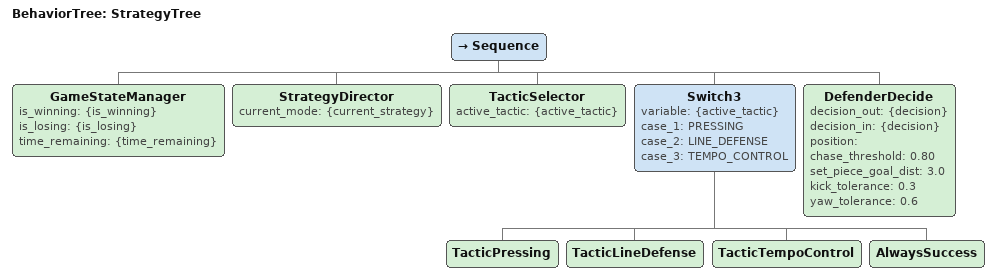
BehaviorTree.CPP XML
<root main_tree_to_execute="StrategyTree">
    <BehaviorTree ID="StrategyTree">
        <Sequence>
            <!-- Layer 1: 상황 인지(게임 상태) -->
            <GameStateManager is_winning="{is_winning}" is_losing="{is_losing}" time_remaining="{time_remaining}"/>

            <!-- Layer 2: 상위 전략 선택 -->
            <StrategyDirector current_mode="{current_strategy}"/>

            <!-- Layer 3: 세부 전략 선택 -->
            <TacticSelector active_tactic="{active_tactic}"/>

            <!-- Layer 4: 세부 전략 실행 (파라미터 주입) -->
            <Switch3 variable="{active_tactic}" case_1="PRESSING" case_2="LINE_DEFENSE" case_3="TEMPO_CONTROL">
                <TacticPressing/>
                <TacticLineDefense/>
                <TacticTempoControl/>
                <AlwaysSuccess/> <!-- Default Case -->
            </Switch3>

            <!-- Layer 5: 최종 행동 결정 (DefenderDecide) -->
            <DefenderDecide
                decision_out="{decision}"
                decision_in="{decision}"
                position=""
                chase_threshold="0.80"
                set_piece_goal_dist="3.0"
                kick_tolerance="0.3"
                yaw_tolerance="0.6"
            />
        </Sequence>
    </BehaviorTree>
</root>
